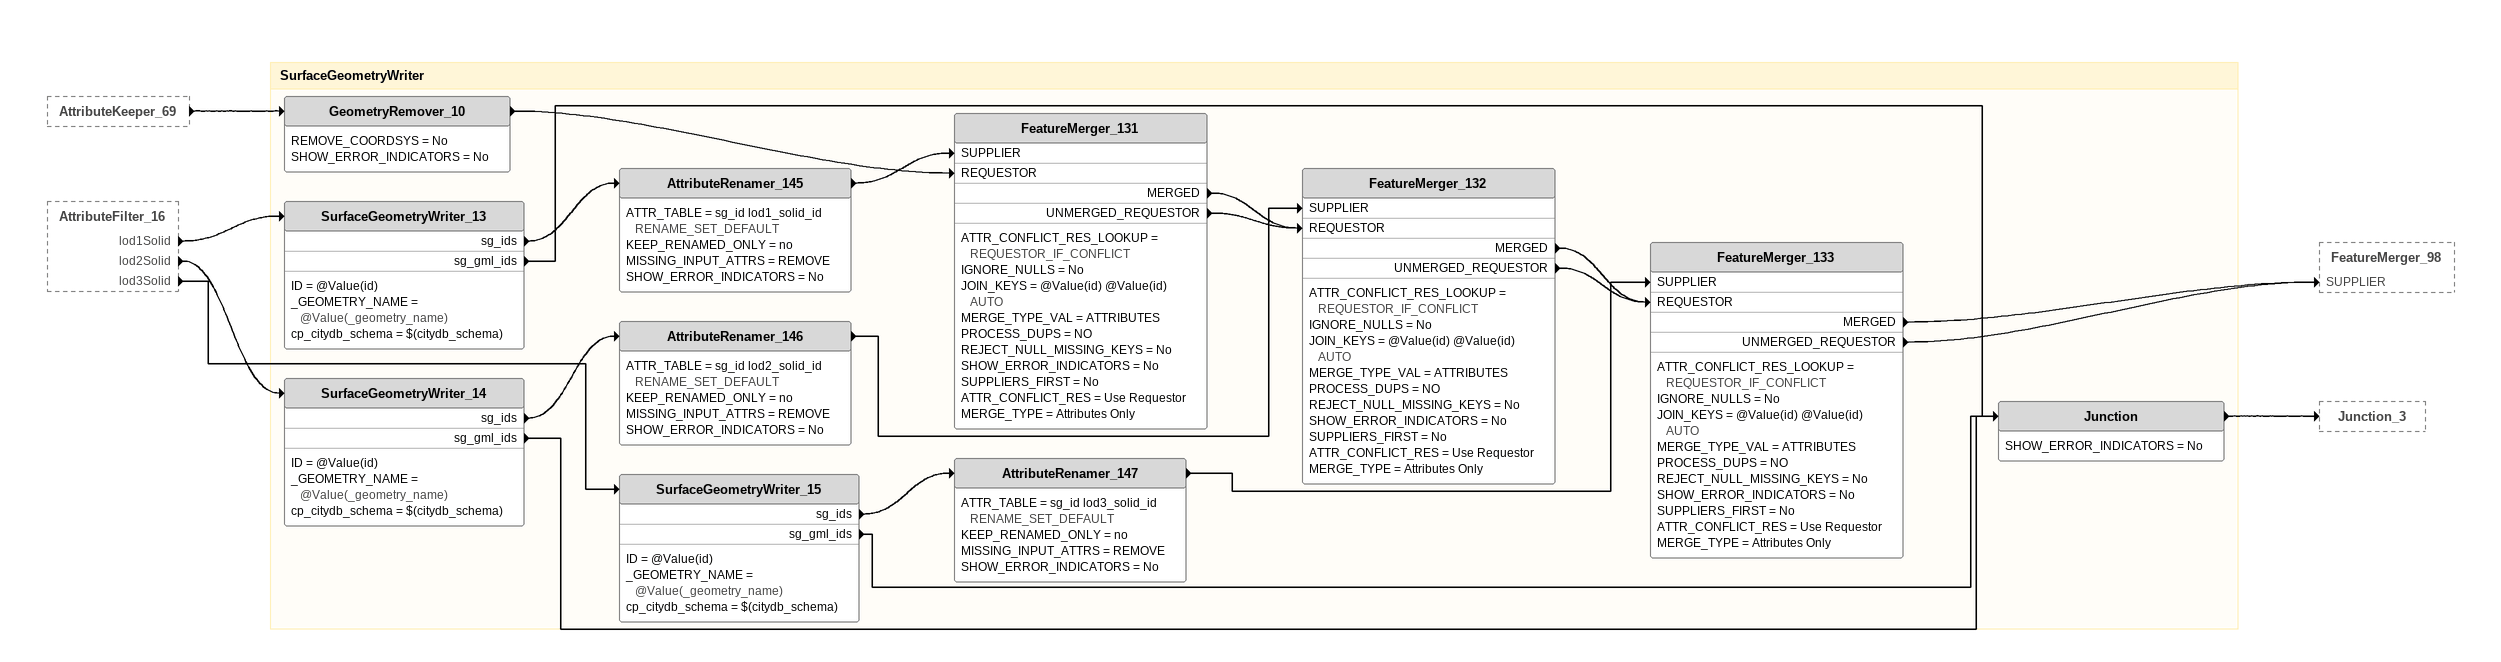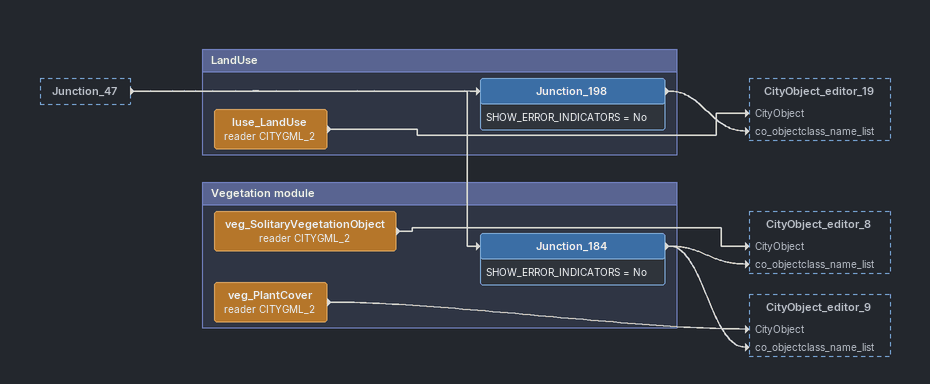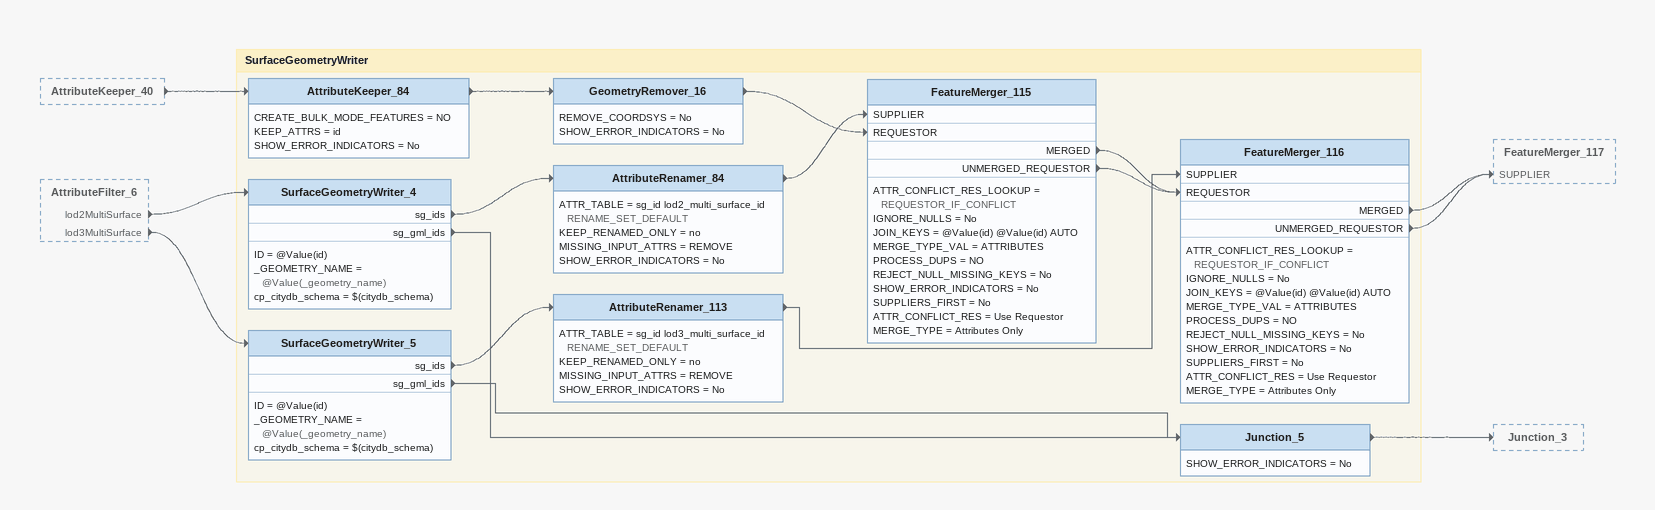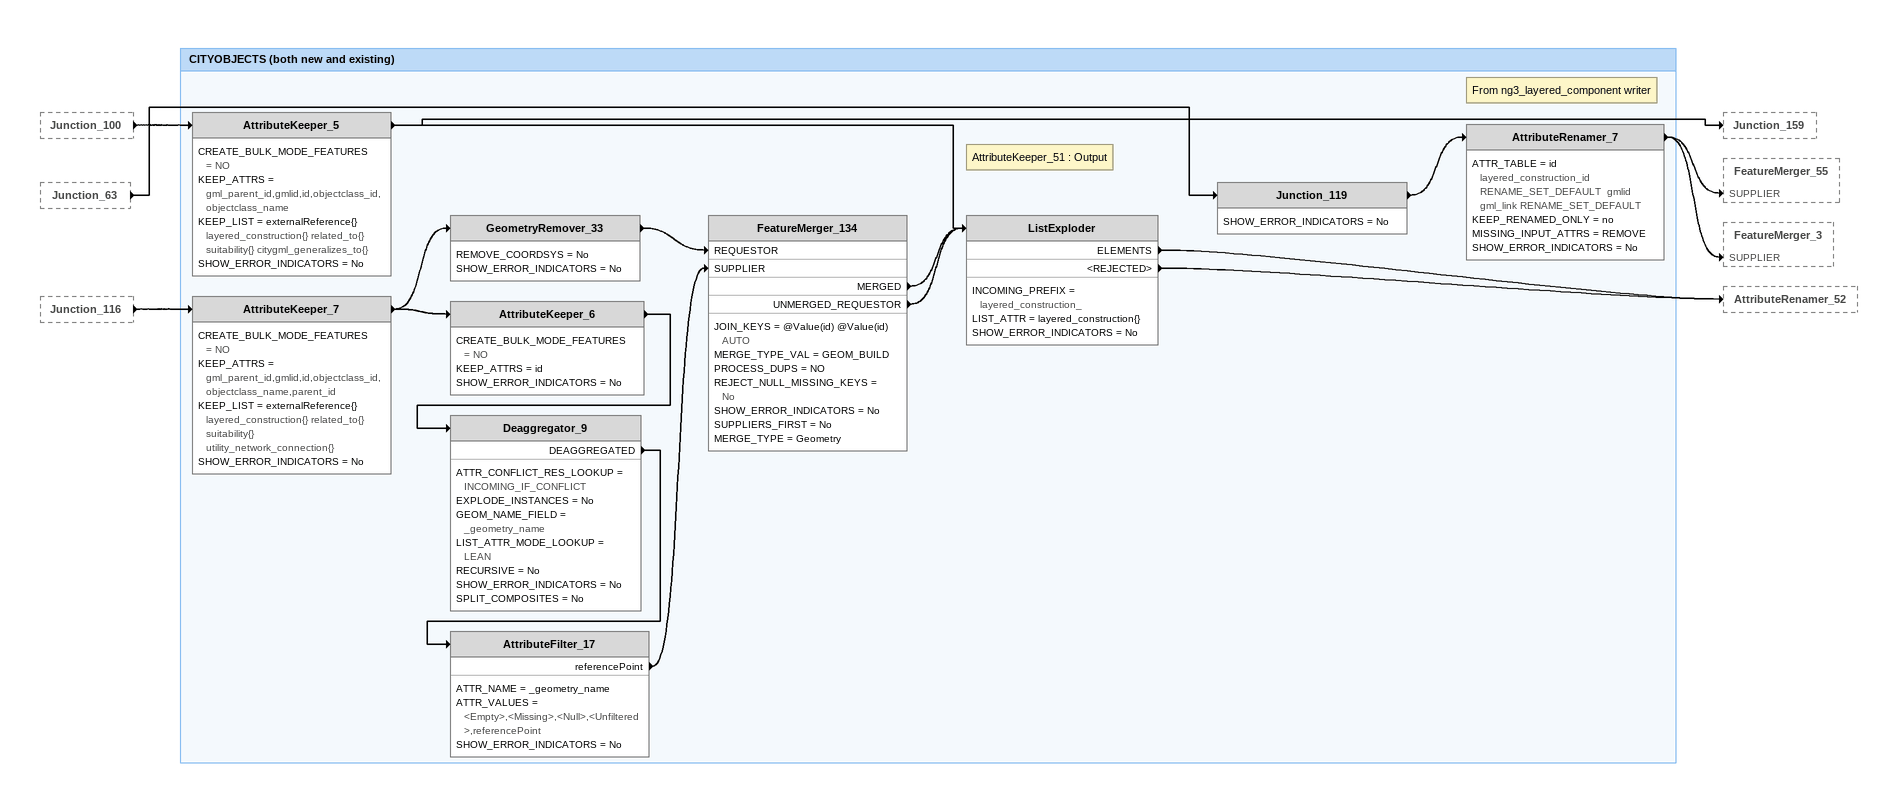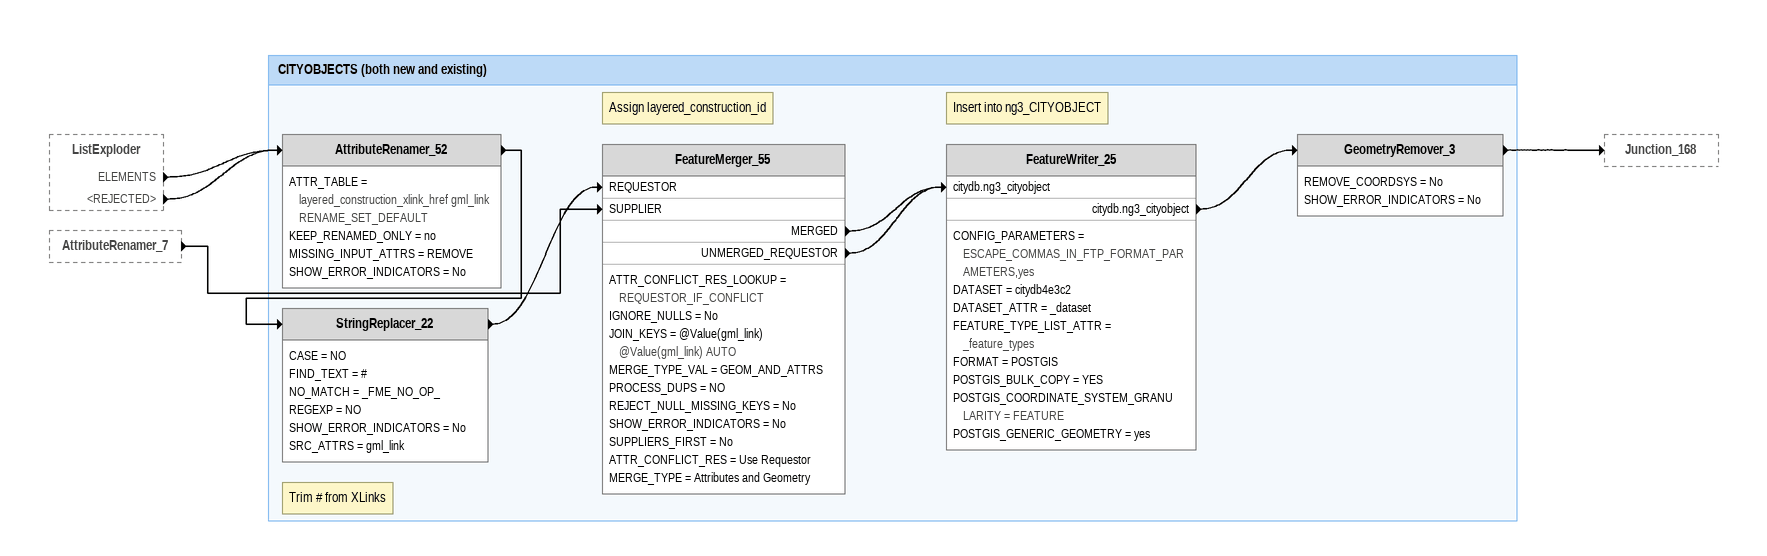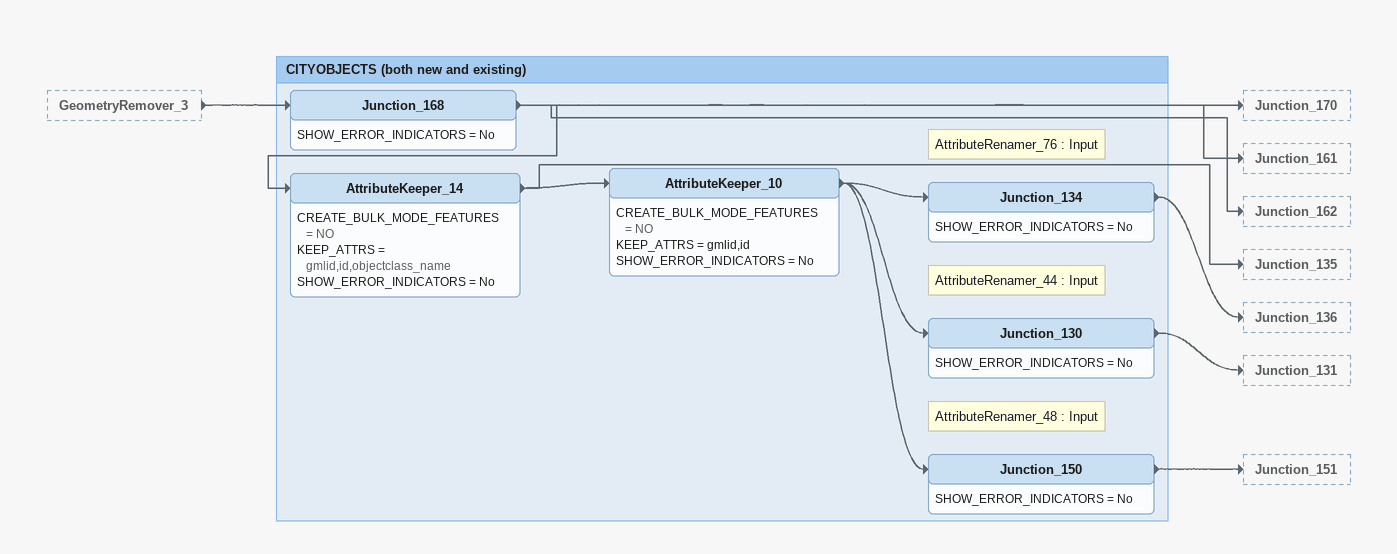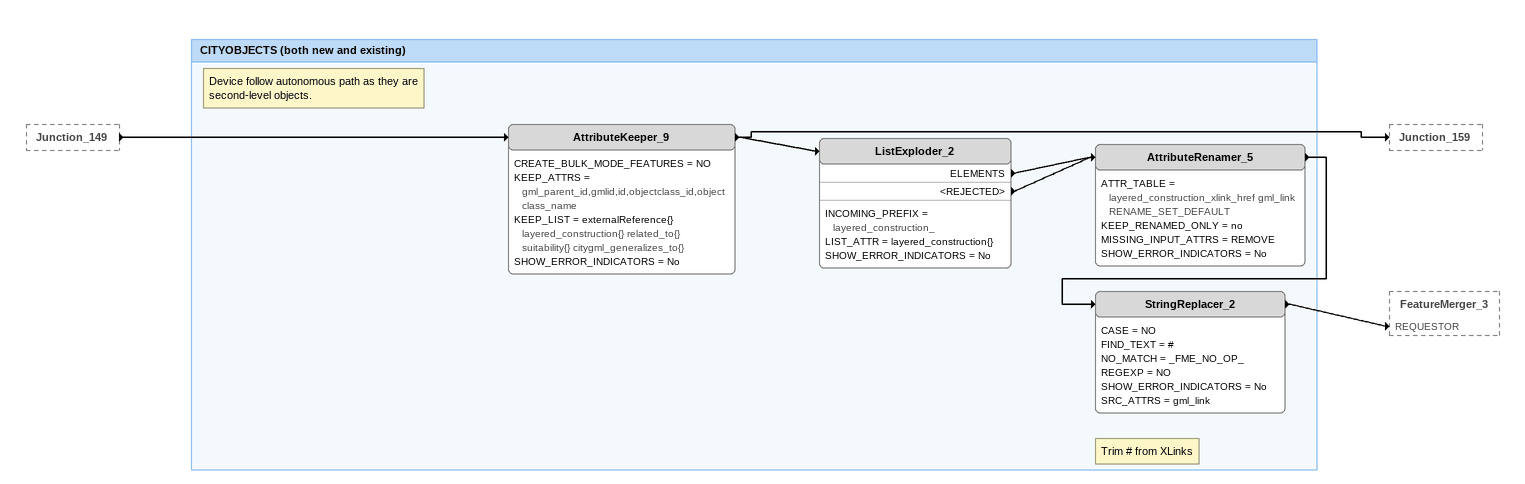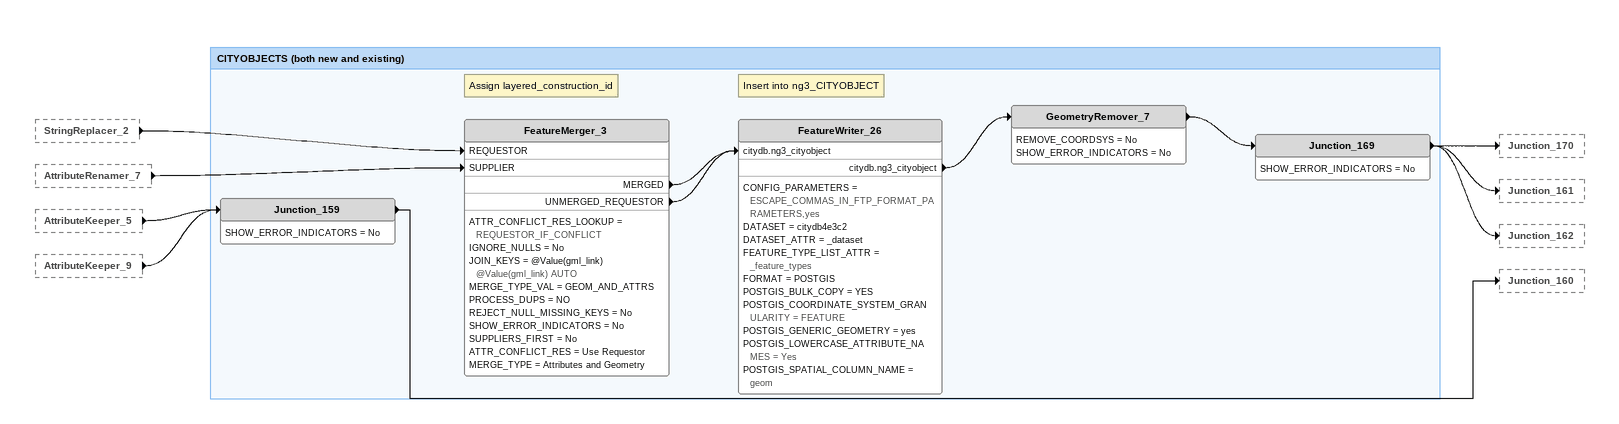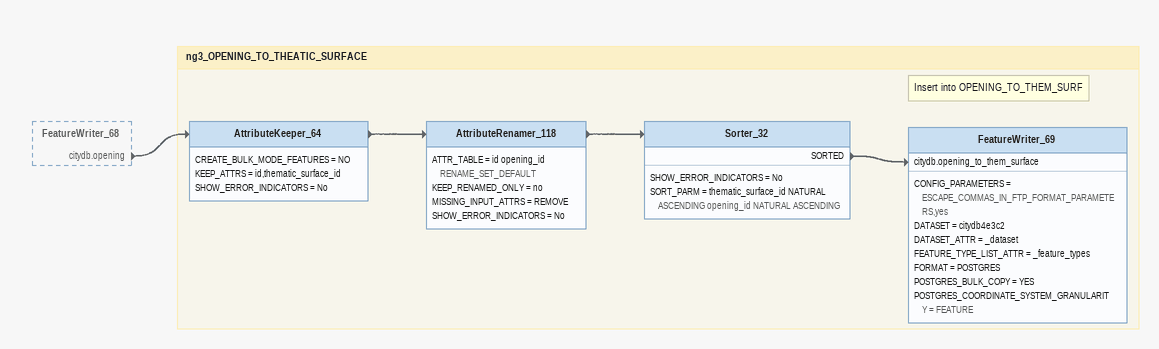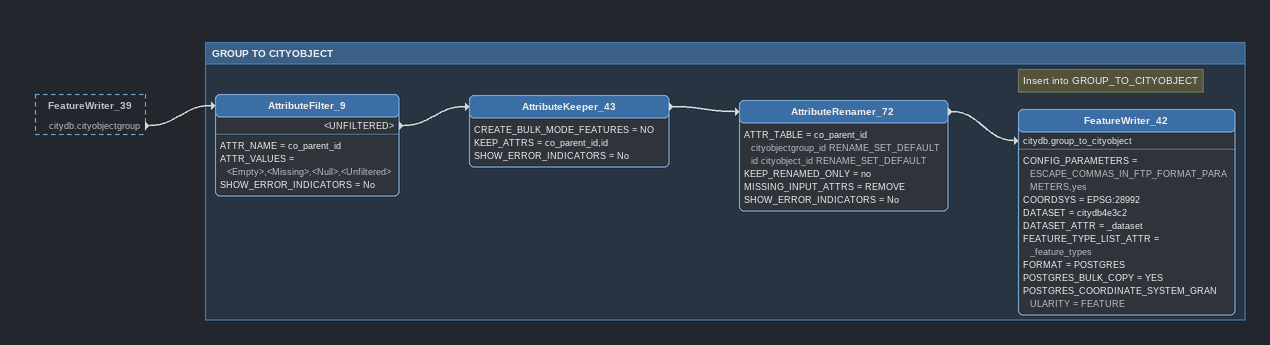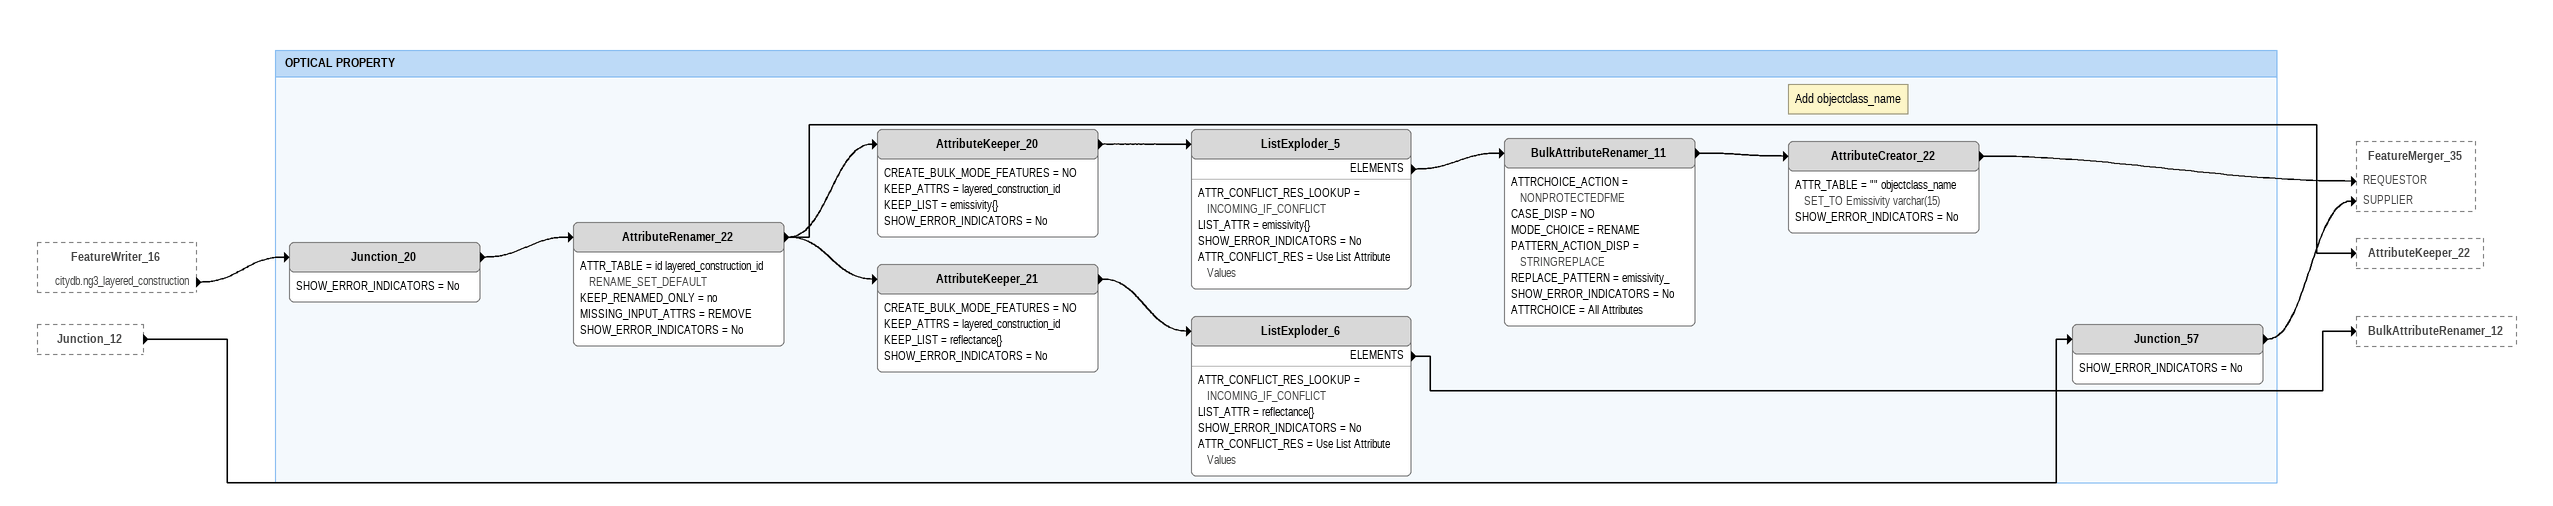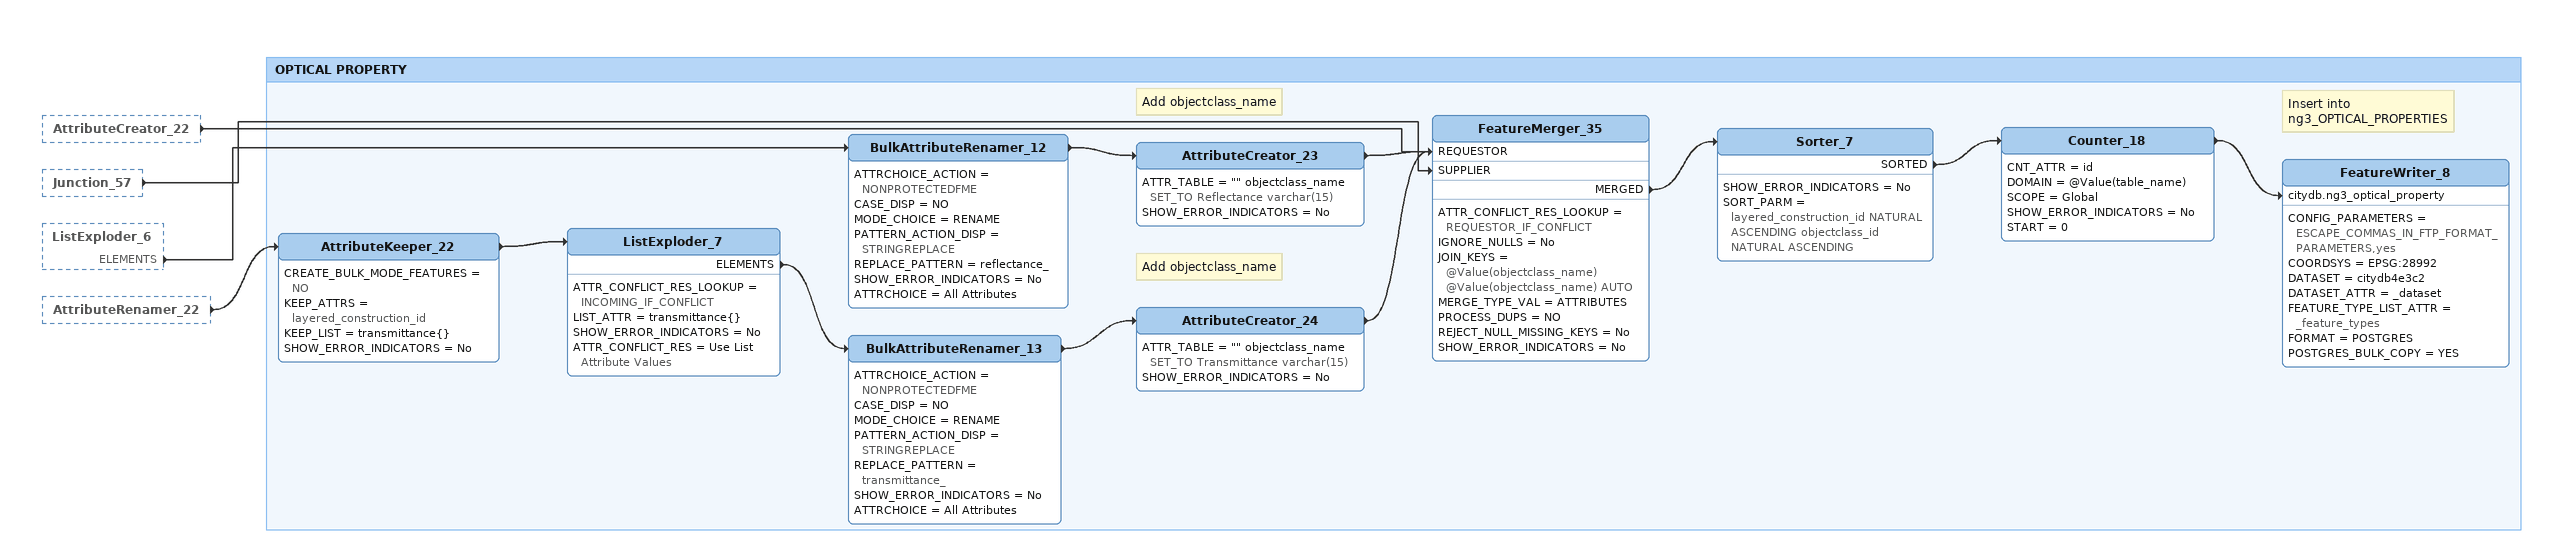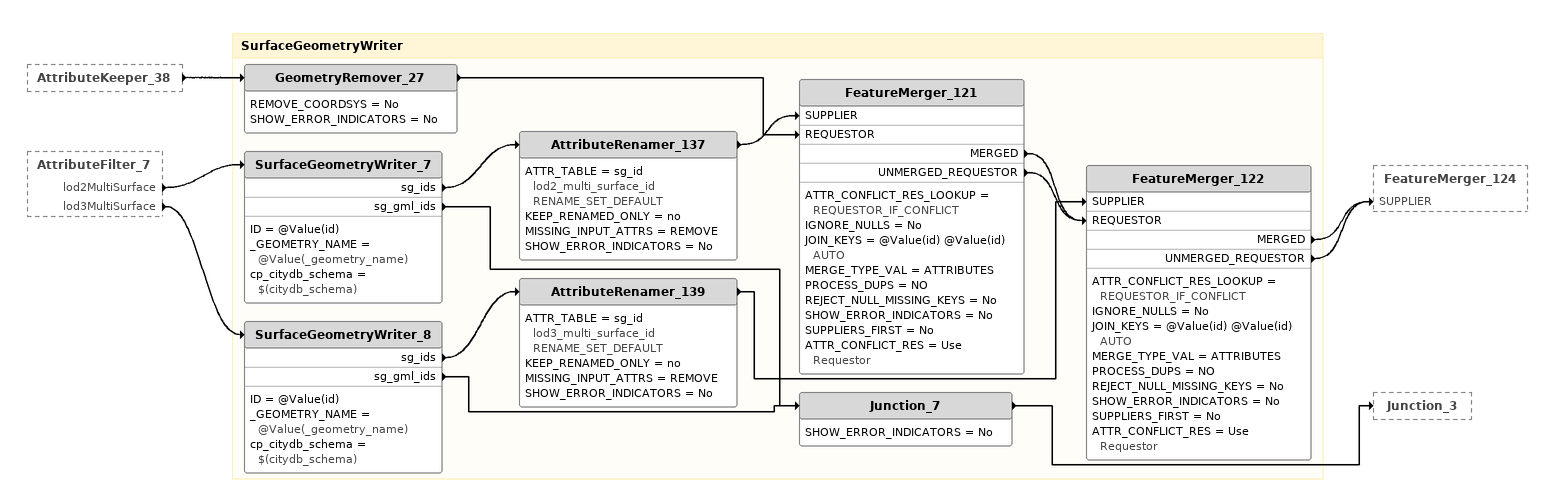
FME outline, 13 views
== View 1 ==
AttributeKeeper_69 [outside]
    -> GeometryRemover_10
AttributeFilter_16 [outside]
    lod1Solid -> SurfaceGeometryWriter_13
    lod2Solid -> SurfaceGeometryWriter_14
    lod3Solid -> SurfaceGeometryWriter_15

Bookmark: SurfaceGeometryWriter
SurfaceGeometryWriter_13
    ID = @Value(id)
    _GEOMETRY_NAME = @Value(_geometry_name)
    cp_citydb_schema = $(citydb_schema)
    sg_ids -> AttributeRenamer_145
    sg_gml_ids -> Junction
AttributeRenamer_145
    ATTR_TABLE = sg_id lod1_solid_id RENAME_SET_DEFAULT
    KEEP_RENAMED_ONLY = no
    MISSING_INPUT_ATTRS = REMOVE
    SHOW_ERROR_INDICATORS = No
    -> FeatureMerger_131 [SUPPLIER]
SurfaceGeometryWriter_14
    ID = @Value(id)
    _GEOMETRY_NAME = @Value(_geometry_name)
    cp_citydb_schema = $(citydb_schema)
    sg_ids -> AttributeRenamer_146
    sg_gml_ids -> Junction
AttributeRenamer_146
    ATTR_TABLE = sg_id lod2_solid_id RENAME_SET_DEFAULT
    KEEP_RENAMED_ONLY = no
    MISSING_INPUT_ATTRS = REMOVE
    SHOW_ERROR_INDICATORS = No
    -> FeatureMerger_132 [SUPPLIER]
SurfaceGeometryWriter_15
    ID = @Value(id)
    _GEOMETRY_NAME = @Value(_geometry_name)
    cp_citydb_schema = $(citydb_schema)
    sg_ids -> AttributeRenamer_147
    sg_gml_ids -> Junction
AttributeRenamer_147
    ATTR_TABLE = sg_id lod3_solid_id RENAME_SET_DEFAULT
    KEEP_RENAMED_ONLY = no
    MISSING_INPUT_ATTRS = REMOVE
    SHOW_ERROR_INDICATORS = No
    -> FeatureMerger_133 [SUPPLIER]
Junction
    SHOW_ERROR_INDICATORS = No
    -> Junction_3
GeometryRemover_10
    REMOVE_COORDSYS = No
    SHOW_ERROR_INDICATORS = No
    -> FeatureMerger_131 [REQUESTOR]
FeatureMerger_131
    ATTR_CONFLICT_RES_LOOKUP = REQUESTOR_IF_CONFLICT
    IGNORE_NULLS = No
    JOIN_KEYS = @Value(id) @Value(id) AUTO
    MERGE_TYPE_VAL = ATTRIBUTES
    PROCESS_DUPS = NO
    REJECT_NULL_MISSING_KEYS = No
    SHOW_ERROR_INDICATORS = No
    SUPPLIERS_FIRST = No
    ATTR_CONFLICT_RES = Use Requestor
    MERGE_TYPE = Attributes Only
    MERGED -> FeatureMerger_132 [REQUESTOR]
    UNMERGED_REQUESTOR -> FeatureMerger_132 [REQUESTOR]
FeatureMerger_132
    ATTR_CONFLICT_RES_LOOKUP = REQUESTOR_IF_CONFLICT
    IGNORE_NULLS = No
    JOIN_KEYS = @Value(id) @Value(id) AUTO
    MERGE_TYPE_VAL = ATTRIBUTES
    PROCESS_DUPS = NO
    REJECT_NULL_MISSING_KEYS = No
    SHOW_ERROR_INDICATORS = No
    SUPPLIERS_FIRST = No
    ATTR_CONFLICT_RES = Use Requestor
    MERGE_TYPE = Attributes Only
    MERGED -> FeatureMerger_133 [REQUESTOR]
    UNMERGED_REQUESTOR -> FeatureMerger_133 [REQUESTOR]
FeatureMerger_133
    ATTR_CONFLICT_RES_LOOKUP = REQUESTOR_IF_CONFLICT
    IGNORE_NULLS = No
    JOIN_KEYS = @Value(id) @Value(id) AUTO
    MERGE_TYPE_VAL = ATTRIBUTES
    PROCESS_DUPS = NO
    REJECT_NULL_MISSING_KEYS = No
    SHOW_ERROR_INDICATORS = No
    SUPPLIERS_FIRST = No
    ATTR_CONFLICT_RES = Use Requestor
    MERGE_TYPE = Attributes Only
    MERGED -> FeatureMerger_98 [SUPPLIER]
    UNMERGED_REQUESTOR -> FeatureMerger_98 [SUPPLIER]

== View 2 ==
Junction_47 [outside]
    -> Junction_184
    -> Junction_198

Bookmark: LandUse
Junction_198
    SHOW_ERROR_INDICATORS = No
    -> CityObject_editor_19 [co_objectclass_name_list]
luse_LandUse (reader CITYGML_2)
    -> CityObject_editor_19 [CityObject]

Bookmark: Vegetation module
Junction_184
    SHOW_ERROR_INDICATORS = No
    -> CityObject_editor_9 [co_objectclass_name_list]
    -> CityObject_editor_8 [co_objectclass_name_list]
veg_SolitaryVegetationObject (reader CITYGML_2)
    -> CityObject_editor_8 [CityObject]
veg_PlantCover (reader CITYGML_2)
    -> CityObject_editor_9 [CityObject]

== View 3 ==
AttributeKeeper_40 [outside]
    -> AttributeKeeper_84
AttributeFilter_6 [outside]
    lod2MultiSurface -> SurfaceGeometryWriter_4
    lod3MultiSurface -> SurfaceGeometryWriter_5

Bookmark: SurfaceGeometryWriter
SurfaceGeometryWriter_4
    ID = @Value(id)
    _GEOMETRY_NAME = @Value(_geometry_name)
    cp_citydb_schema = $(citydb_schema)
    sg_ids -> AttributeRenamer_84
    sg_gml_ids -> Junction_5
AttributeRenamer_84
    ATTR_TABLE = sg_id lod2_multi_surface_id RENAME_SET_DEFAULT
    KEEP_RENAMED_ONLY = no
    MISSING_INPUT_ATTRS = REMOVE
    SHOW_ERROR_INDICATORS = No
    -> FeatureMerger_115 [SUPPLIER]
SurfaceGeometryWriter_5
    ID = @Value(id)
    _GEOMETRY_NAME = @Value(_geometry_name)
    cp_citydb_schema = $(citydb_schema)
    sg_ids -> AttributeRenamer_113
    sg_gml_ids -> Junction_5
AttributeRenamer_113
    ATTR_TABLE = sg_id lod3_multi_surface_id RENAME_SET_DEFAULT
    KEEP_RENAMED_ONLY = no
    MISSING_INPUT_ATTRS = REMOVE
    SHOW_ERROR_INDICATORS = No
    -> FeatureMerger_116 [SUPPLIER]
Junction_5
    SHOW_ERROR_INDICATORS = No
    -> Junction_3
AttributeKeeper_84
    CREATE_BULK_MODE_FEATURES = NO
    KEEP_ATTRS = id
    SHOW_ERROR_INDICATORS = No
    -> GeometryRemover_16
GeometryRemover_16
    REMOVE_COORDSYS = No
    SHOW_ERROR_INDICATORS = No
    -> FeatureMerger_115 [REQUESTOR]
FeatureMerger_115
    ATTR_CONFLICT_RES_LOOKUP = REQUESTOR_IF_CONFLICT
    IGNORE_NULLS = No
    JOIN_KEYS = @Value(id) @Value(id) AUTO
    MERGE_TYPE_VAL = ATTRIBUTES
    PROCESS_DUPS = NO
    REJECT_NULL_MISSING_KEYS = No
    SHOW_ERROR_INDICATORS = No
    SUPPLIERS_FIRST = No
    ATTR_CONFLICT_RES = Use Requestor
    MERGE_TYPE = Attributes Only
    MERGED -> FeatureMerger_116 [REQUESTOR]
    UNMERGED_REQUESTOR -> FeatureMerger_116 [REQUESTOR]
FeatureMerger_116
    ATTR_CONFLICT_RES_LOOKUP = REQUESTOR_IF_CONFLICT
    IGNORE_NULLS = No
    JOIN_KEYS = @Value(id) @Value(id) AUTO
    MERGE_TYPE_VAL = ATTRIBUTES
    PROCESS_DUPS = NO
    REJECT_NULL_MISSING_KEYS = No
    SHOW_ERROR_INDICATORS = No
    SUPPLIERS_FIRST = No
    ATTR_CONFLICT_RES = Use Requestor
    MERGE_TYPE = Attributes Only
    MERGED -> FeatureMerger_117 [SUPPLIER]
    UNMERGED_REQUESTOR -> FeatureMerger_117 [SUPPLIER]

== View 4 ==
Junction_100 [outside]
    -> AttributeKeeper_5
Junction_63 [outside]
    -> Junction_119
Junction_116 [outside]
    -> AttributeKeeper_7

Bookmark: CITYOBJECTS (both new and existing)
Note: AttributeKeeper_51 : Output
Junction_119
    SHOW_ERROR_INDICATORS = No
    -> AttributeRenamer_7
Note: From ng3_layered_component writer
AttributeRenamer_7
    ATTR_TABLE = id layered_construction_id RENAME_SET_DEFAULT  gmlid gml_link RENAME_SET_DEFAULT
    KEEP_RENAMED_ONLY = no
    MISSING_INPUT_ATTRS = REMOVE
    SHOW_ERROR_INDICATORS = No
    -> FeatureMerger_55 [SUPPLIER]
    -> FeatureMerger_3 [SUPPLIER]
AttributeKeeper_5
    CREATE_BULK_MODE_FEATURES = NO
    KEEP_ATTRS = gml_parent_id,gmlid,id,objectclass_id,objectclass_name
    KEEP_LIST = externalReference{} layered_construction{} related_to{} suitability{} citygml_generalizes_to{}
    SHOW_ERROR_INDICATORS = No
    -> ListExploder
    -> Junction_159
AttributeKeeper_7
    CREATE_BULK_MODE_FEATURES = NO
    KEEP_ATTRS = gml_parent_id,gmlid,id,objectclass_id,objectclass_name,parent_id
    KEEP_LIST = externalReference{} layered_construction{} related_to{} suitability{} utility_network_connection{}
    SHOW_ERROR_INDICATORS = No
    -> GeometryRemover_33
    -> AttributeKeeper_6
GeometryRemover_33
    REMOVE_COORDSYS = No
    SHOW_ERROR_INDICATORS = No
    -> FeatureMerger_134 [REQUESTOR]
AttributeKeeper_6
    CREATE_BULK_MODE_FEATURES = NO
    KEEP_ATTRS = id
    SHOW_ERROR_INDICATORS = No
    -> Deaggregator_9
Deaggregator_9
    ATTR_CONFLICT_RES_LOOKUP = INCOMING_IF_CONFLICT
    EXPLODE_INSTANCES = No
    GEOM_NAME_FIELD = _geometry_name
    LIST_ATTR_MODE_LOOKUP = LEAN
    RECURSIVE = No
    SHOW_ERROR_INDICATORS = No
    SPLIT_COMPOSITES = No
    DEAGGREGATED -> AttributeFilter_17
AttributeFilter_17
    ATTR_NAME = _geometry_name
    ATTR_VALUES = <Empty>,<Missing>,<Null>,<Unfiltered>,referencePoint
    SHOW_ERROR_INDICATORS = No
    referencePoint -> FeatureMerger_134 [SUPPLIER]
FeatureMerger_134
    JOIN_KEYS = @Value(id) @Value(id) AUTO
    MERGE_TYPE_VAL = GEOM_BUILD
    PROCESS_DUPS = NO
    REJECT_NULL_MISSING_KEYS = No
    SHOW_ERROR_INDICATORS = No
    SUPPLIERS_FIRST = No
    MERGE_TYPE = Geometry
    MERGED -> ListExploder
    UNMERGED_REQUESTOR -> ListExploder
ListExploder
    INCOMING_PREFIX = layered_construction_
    LIST_ATTR = layered_construction{}
    SHOW_ERROR_INDICATORS = No
    ELEMENTS -> AttributeRenamer_52
    <REJECTED> -> AttributeRenamer_52

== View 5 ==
ListExploder [outside]
    ELEMENTS -> AttributeRenamer_52
    <REJECTED> -> AttributeRenamer_52
AttributeRenamer_7 [outside]
    -> FeatureMerger_55 [SUPPLIER]

Bookmark: CITYOBJECTS (both new and existing)
AttributeRenamer_52
    ATTR_TABLE = layered_construction_xlink_href gml_link RENAME_SET_DEFAULT
    KEEP_RENAMED_ONLY = no
    MISSING_INPUT_ATTRS = REMOVE
    SHOW_ERROR_INDICATORS = No
    -> StringReplacer_22
Note: Trim # from XLinks
StringReplacer_22
    CASE = NO
    FIND_TEXT = #
    NO_MATCH = _FME_NO_OP_
    REGEXP = NO
    SHOW_ERROR_INDICATORS = No
    SRC_ATTRS = gml_link
    -> FeatureMerger_55 [REQUESTOR]
Note: Assign layered_construction_id
FeatureMerger_55
    ATTR_CONFLICT_RES_LOOKUP = REQUESTOR_IF_CONFLICT
    IGNORE_NULLS = No
    JOIN_KEYS = @Value(gml_link) @Value(gml_link) AUTO
    MERGE_TYPE_VAL = GEOM_AND_ATTRS
    PROCESS_DUPS = NO
    REJECT_NULL_MISSING_KEYS = No
    SHOW_ERROR_INDICATORS = No
    SUPPLIERS_FIRST = No
    ATTR_CONFLICT_RES = Use Requestor
    MERGE_TYPE = Attributes and Geometry
    MERGED -> FeatureWriter_25 [citydb.ng3_cityobject]
    UNMERGED_REQUESTOR -> FeatureWriter_25 [citydb.ng3_cityobject]
Note: Insert into ng3_CITYOBJECT
FeatureWriter_25
    CONFIG_PARAMETERS = ESCAPE_COMMAS_IN_FTP_FORMAT_PARAMETERS,yes
    DATASET = citydb4e3c2
    DATASET_ATTR = _dataset
    FEATURE_TYPE_LIST_ATTR = _feature_types
    FORMAT = POSTGIS
    POSTGIS_BULK_COPY = YES
    POSTGIS_COORDINATE_SYSTEM_GRANULARITY = FEATURE
    POSTGIS_GENERIC_GEOMETRY = yes
    citydb.ng3_cityobject -> GeometryRemover_3
GeometryRemover_3
    REMOVE_COORDSYS = No
    SHOW_ERROR_INDICATORS = No
    -> Junction_168

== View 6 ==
GeometryRemover_3 [outside]
    -> Junction_168

Bookmark: CITYOBJECTS (both new and existing)
Junction_168
    SHOW_ERROR_INDICATORS = No
    -> Junction_170
    -> Junction_161
    -> Junction_162
    -> AttributeKeeper_14
AttributeKeeper_14
    CREATE_BULK_MODE_FEATURES = NO
    KEEP_ATTRS = gmlid,id,objectclass_name
    SHOW_ERROR_INDICATORS = No
    -> Junction_135
    -> AttributeKeeper_10
AttributeKeeper_10
    CREATE_BULK_MODE_FEATURES = NO
    KEEP_ATTRS = gmlid,id
    SHOW_ERROR_INDICATORS = No
    -> Junction_134
    -> Junction_130
    -> Junction_150
Note: AttributeRenamer_76 : Input
Junction_134
    SHOW_ERROR_INDICATORS = No
    -> Junction_136
Note: AttributeRenamer_44 : Input
Junction_130
    SHOW_ERROR_INDICATORS = No
    -> Junction_131
Note: AttributeRenamer_48 : Input
Junction_150
    SHOW_ERROR_INDICATORS = No
    -> Junction_151

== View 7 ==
Junction_149 [outside]
    -> AttributeKeeper_9

Bookmark: CITYOBJECTS (both new and existing)
Note: Device follow autonomous path as they are second-level objects.
AttributeKeeper_9
    CREATE_BULK_MODE_FEATURES = NO
    KEEP_ATTRS = gml_parent_id,gmlid,id,objectclass_id,objectclass_name
    KEEP_LIST = externalReference{} layered_construction{} related_to{} suitability{} citygml_generalizes_to{}
    SHOW_ERROR_INDICATORS = No
    -> ListExploder_2
    -> Junction_159
ListExploder_2
    INCOMING_PREFIX = layered_construction_
    LIST_ATTR = layered_construction{}
    SHOW_ERROR_INDICATORS = No
    ELEMENTS -> AttributeRenamer_5
    <REJECTED> -> AttributeRenamer_5
AttributeRenamer_5
    ATTR_TABLE = layered_construction_xlink_href gml_link RENAME_SET_DEFAULT
    KEEP_RENAMED_ONLY = no
    MISSING_INPUT_ATTRS = REMOVE
    SHOW_ERROR_INDICATORS = No
    -> StringReplacer_2
Note: Trim # from XLinks
StringReplacer_2
    CASE = NO
    FIND_TEXT = #
    NO_MATCH = _FME_NO_OP_
    REGEXP = NO
    SHOW_ERROR_INDICATORS = No
    SRC_ATTRS = gml_link
    -> FeatureMerger_3 [REQUESTOR]

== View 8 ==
StringReplacer_2 [outside]
    -> FeatureMerger_3 [REQUESTOR]
AttributeRenamer_7 [outside]
    -> FeatureMerger_3 [SUPPLIER]
AttributeKeeper_5 [outside]
    -> Junction_159
AttributeKeeper_9 [outside]
    -> Junction_159

Bookmark: CITYOBJECTS (both new and existing)
Note: Assign layered_construction_id
FeatureMerger_3
    ATTR_CONFLICT_RES_LOOKUP = REQUESTOR_IF_CONFLICT
    IGNORE_NULLS = No
    JOIN_KEYS = @Value(gml_link) @Value(gml_link) AUTO
    MERGE_TYPE_VAL = GEOM_AND_ATTRS
    PROCESS_DUPS = NO
    REJECT_NULL_MISSING_KEYS = No
    SHOW_ERROR_INDICATORS = No
    SUPPLIERS_FIRST = No
    ATTR_CONFLICT_RES = Use Requestor
    MERGE_TYPE = Attributes and Geometry
    MERGED -> FeatureWriter_26 [citydb.ng3_cityobject]
    UNMERGED_REQUESTOR -> FeatureWriter_26 [citydb.ng3_cityobject]
Note: Insert into ng3_CITYOBJECT
FeatureWriter_26
    CONFIG_PARAMETERS = ESCAPE_COMMAS_IN_FTP_FORMAT_PARAMETERS,yes
    DATASET = citydb4e3c2
    DATASET_ATTR = _dataset
    FEATURE_TYPE_LIST_ATTR = _feature_types
    FORMAT = POSTGIS
    POSTGIS_BULK_COPY = YES
    POSTGIS_COORDINATE_SYSTEM_GRANULARITY = FEATURE
    POSTGIS_GENERIC_GEOMETRY = yes
    POSTGIS_LOWERCASE_ATTRIBUTE_NAMES = Yes
    POSTGIS_SPATIAL_COLUMN_NAME = geom
    citydb.ng3_cityobject -> GeometryRemover_7
GeometryRemover_7
    REMOVE_COORDSYS = No
    SHOW_ERROR_INDICATORS = No
    -> Junction_169
Junction_169
    SHOW_ERROR_INDICATORS = No
    -> Junction_170
    -> Junction_161
    -> Junction_162
Junction_159
    SHOW_ERROR_INDICATORS = No
    -> Junction_160

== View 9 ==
FeatureWriter_68 [outside]
    citydb.opening -> AttributeKeeper_64

Bookmark: ng3_OPENING_TO_THEATIC_SURFACE
AttributeKeeper_64
    CREATE_BULK_MODE_FEATURES = NO
    KEEP_ATTRS = id,thematic_surface_id
    SHOW_ERROR_INDICATORS = No
    -> AttributeRenamer_118
AttributeRenamer_118
    ATTR_TABLE = id opening_id RENAME_SET_DEFAULT
    KEEP_RENAMED_ONLY = no
    MISSING_INPUT_ATTRS = REMOVE
    SHOW_ERROR_INDICATORS = No
    -> Sorter_32
Sorter_32
    SHOW_ERROR_INDICATORS = No
    SORT_PARM = thematic_surface_id NATURAL ASCENDING opening_id NATURAL ASCENDING
    SORTED -> FeatureWriter_69 [citydb.opening_to_them_surface]
Note: Insert into OPENING_TO_THEM_SURF
FeatureWriter_69
    CONFIG_PARAMETERS = ESCAPE_COMMAS_IN_FTP_FORMAT_PARAMETERS,yes
    DATASET = citydb4e3c2
    DATASET_ATTR = _dataset
    FEATURE_TYPE_LIST_ATTR = _feature_types
    FORMAT = POSTGRES
    POSTGRES_BULK_COPY = YES
    POSTGRES_COORDINATE_SYSTEM_GRANULARITY = FEATURE

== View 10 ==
FeatureWriter_39 [outside]
    citydb.cityobjectgroup -> AttributeFilter_9

Bookmark: GROUP TO CITYOBJECT
AttributeFilter_9
    ATTR_NAME = co_parent_id
    ATTR_VALUES = <Empty>,<Missing>,<Null>,<Unfiltered>
    SHOW_ERROR_INDICATORS = No
    <UNFILTERED> -> AttributeKeeper_43
AttributeKeeper_43
    CREATE_BULK_MODE_FEATURES = NO
    KEEP_ATTRS = co_parent_id,id
    SHOW_ERROR_INDICATORS = No
    -> AttributeRenamer_72
AttributeRenamer_72
    ATTR_TABLE = co_parent_id cityobjectgroup_id RENAME_SET_DEFAULT  id cityobject_id RENAME_SET_DEFAULT
    KEEP_RENAMED_ONLY = no
    MISSING_INPUT_ATTRS = REMOVE
    SHOW_ERROR_INDICATORS = No
    -> FeatureWriter_42 [citydb.group_to_cityobject]
Note: Insert into GROUP_TO_CITYOBJECT
FeatureWriter_42
    CONFIG_PARAMETERS = ESCAPE_COMMAS_IN_FTP_FORMAT_PARAMETERS,yes
    COORDSYS = EPSG:28992
    DATASET = citydb4e3c2
    DATASET_ATTR = _dataset
    FEATURE_TYPE_LIST_ATTR = _feature_types
    FORMAT = POSTGRES
    POSTGRES_BULK_COPY = YES
    POSTGRES_COORDINATE_SYSTEM_GRANULARITY = FEATURE

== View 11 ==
FeatureWriter_16 [outside]
    citydb.ng3_layered_construction -> Junction_20
Junction_12 [outside]
    -> Junction_57

Bookmark: OPTICAL PROPERTY
Junction_57
    SHOW_ERROR_INDICATORS = No
    -> FeatureMerger_35 [SUPPLIER]
Junction_20
    SHOW_ERROR_INDICATORS = No
    -> AttributeRenamer_22
AttributeRenamer_22
    ATTR_TABLE = id layered_construction_id RENAME_SET_DEFAULT
    KEEP_RENAMED_ONLY = no
    MISSING_INPUT_ATTRS = REMOVE
    SHOW_ERROR_INDICATORS = No
    -> AttributeKeeper_20
    -> AttributeKeeper_21
    -> AttributeKeeper_22
AttributeKeeper_20
    CREATE_BULK_MODE_FEATURES = NO
    KEEP_ATTRS = layered_construction_id
    KEEP_LIST = emissivity{}
    SHOW_ERROR_INDICATORS = No
    -> ListExploder_5
ListExploder_5
    ATTR_CONFLICT_RES_LOOKUP = INCOMING_IF_CONFLICT
    LIST_ATTR = emissivity{}
    SHOW_ERROR_INDICATORS = No
    ATTR_CONFLICT_RES = Use List Attribute Values
    ELEMENTS -> BulkAttributeRenamer_11
BulkAttributeRenamer_11
    ATTRCHOICE_ACTION = NONPROTECTEDFME
    CASE_DISP = NO
    MODE_CHOICE = RENAME
    PATTERN_ACTION_DISP = STRINGREPLACE
    REPLACE_PATTERN = emissivity_
    SHOW_ERROR_INDICATORS = No
    ATTRCHOICE = All Attributes
    -> AttributeCreator_22
Note: Add objectclass_name
AttributeCreator_22
    ATTR_TABLE = "" objectclass_name SET_TO Emissivity varchar(15)
    SHOW_ERROR_INDICATORS = No
    -> FeatureMerger_35 [REQUESTOR]
AttributeKeeper_21
    CREATE_BULK_MODE_FEATURES = NO
    KEEP_ATTRS = layered_construction_id
    KEEP_LIST = reflectance{}
    SHOW_ERROR_INDICATORS = No
    -> ListExploder_6
ListExploder_6
    ATTR_CONFLICT_RES_LOOKUP = INCOMING_IF_CONFLICT
    LIST_ATTR = reflectance{}
    SHOW_ERROR_INDICATORS = No
    ATTR_CONFLICT_RES = Use List Attribute Values
    ELEMENTS -> BulkAttributeRenamer_12

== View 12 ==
AttributeCreator_22 [outside]
    -> FeatureMerger_35 [REQUESTOR]
Junction_57 [outside]
    -> FeatureMerger_35 [SUPPLIER]
ListExploder_6 [outside]
    ELEMENTS -> BulkAttributeRenamer_12
AttributeRenamer_22 [outside]
    -> AttributeKeeper_22

Bookmark: OPTICAL PROPERTY
BulkAttributeRenamer_12
    ATTRCHOICE_ACTION = NONPROTECTEDFME
    CASE_DISP = NO
    MODE_CHOICE = RENAME
    PATTERN_ACTION_DISP = STRINGREPLACE
    REPLACE_PATTERN = reflectance_
    SHOW_ERROR_INDICATORS = No
    ATTRCHOICE = All Attributes
    -> AttributeCreator_23
Note: Add objectclass_name
AttributeCreator_23
    ATTR_TABLE = "" objectclass_name SET_TO Reflectance varchar(15)
    SHOW_ERROR_INDICATORS = No
    -> FeatureMerger_35 [REQUESTOR]
AttributeKeeper_22
    CREATE_BULK_MODE_FEATURES = NO
    KEEP_ATTRS = layered_construction_id
    KEEP_LIST = transmittance{}
    SHOW_ERROR_INDICATORS = No
    -> ListExploder_7
ListExploder_7
    ATTR_CONFLICT_RES_LOOKUP = INCOMING_IF_CONFLICT
    LIST_ATTR = transmittance{}
    SHOW_ERROR_INDICATORS = No
    ATTR_CONFLICT_RES = Use List Attribute Values
    ELEMENTS -> BulkAttributeRenamer_13
BulkAttributeRenamer_13
    ATTRCHOICE_ACTION = NONPROTECTEDFME
    CASE_DISP = NO
    MODE_CHOICE = RENAME
    PATTERN_ACTION_DISP = STRINGREPLACE
    REPLACE_PATTERN = transmittance_
    SHOW_ERROR_INDICATORS = No
    ATTRCHOICE = All Attributes
    -> AttributeCreator_24
Note: Add objectclass_name
AttributeCreator_24
    ATTR_TABLE = "" objectclass_name SET_TO Transmittance varchar(15)
    SHOW_ERROR_INDICATORS = No
    -> FeatureMerger_35 [REQUESTOR]
FeatureMerger_35
    ATTR_CONFLICT_RES_LOOKUP = REQUESTOR_IF_CONFLICT
    IGNORE_NULLS = No
    JOIN_KEYS = @Value(objectclass_name) @Value(objectclass_name) AUTO
    MERGE_TYPE_VAL = ATTRIBUTES
    PROCESS_DUPS = NO
    REJECT_NULL_MISSING_KEYS = No
    SHOW_ERROR_INDICATORS = No
    MERGED -> Sorter_7
Sorter_7
    SHOW_ERROR_INDICATORS = No
    SORT_PARM = layered_construction_id NATURAL ASCENDING objectclass_id NATURAL ASCENDING
    SORTED -> Counter_18
Counter_18
    CNT_ATTR = id
    DOMAIN = @Value(table_name)
    SCOPE = Global
    SHOW_ERROR_INDICATORS = No
    START = 0
    -> FeatureWriter_8 [citydb.ng3_optical_property]
Note: Insert into ng3_OPTICAL_PROPERTIES
FeatureWriter_8
    CONFIG_PARAMETERS = ESCAPE_COMMAS_IN_FTP_FORMAT_PARAMETERS,yes
    COORDSYS = EPSG:28992
    DATASET = citydb4e3c2
    DATASET_ATTR = _dataset
    FEATURE_TYPE_LIST_ATTR = _feature_types
    FORMAT = POSTGRES
    POSTGRES_BULK_COPY = YES

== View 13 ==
AttributeKeeper_38 [outside]
    -> GeometryRemover_27
AttributeFilter_7 [outside]
    lod2MultiSurface -> SurfaceGeometryWriter_7
    lod3MultiSurface -> SurfaceGeometryWriter_8

Bookmark: SurfaceGeometryWriter
SurfaceGeometryWriter_7
    ID = @Value(id)
    _GEOMETRY_NAME = @Value(_geometry_name)
    cp_citydb_schema = $(citydb_schema)
    sg_ids -> AttributeRenamer_137
    sg_gml_ids -> Junction_7
AttributeRenamer_137
    ATTR_TABLE = sg_id lod2_multi_surface_id RENAME_SET_DEFAULT
    KEEP_RENAMED_ONLY = no
    MISSING_INPUT_ATTRS = REMOVE
    SHOW_ERROR_INDICATORS = No
    -> FeatureMerger_121 [SUPPLIER]
SurfaceGeometryWriter_8
    ID = @Value(id)
    _GEOMETRY_NAME = @Value(_geometry_name)
    cp_citydb_schema = $(citydb_schema)
    sg_ids -> AttributeRenamer_139
    sg_gml_ids -> Junction_7
AttributeRenamer_139
    ATTR_TABLE = sg_id lod3_multi_surface_id RENAME_SET_DEFAULT
    KEEP_RENAMED_ONLY = no
    MISSING_INPUT_ATTRS = REMOVE
    SHOW_ERROR_INDICATORS = No
    -> FeatureMerger_122 [SUPPLIER]
Junction_7
    SHOW_ERROR_INDICATORS = No
    -> Junction_3
GeometryRemover_27
    REMOVE_COORDSYS = No
    SHOW_ERROR_INDICATORS = No
    -> FeatureMerger_121 [REQUESTOR]
FeatureMerger_121
    ATTR_CONFLICT_RES_LOOKUP = REQUESTOR_IF_CONFLICT
    IGNORE_NULLS = No
    JOIN_KEYS = @Value(id) @Value(id) AUTO
    MERGE_TYPE_VAL = ATTRIBUTES
    PROCESS_DUPS = NO
    REJECT_NULL_MISSING_KEYS = No
    SHOW_ERROR_INDICATORS = No
    SUPPLIERS_FIRST = No
    ATTR_CONFLICT_RES = Use Requestor
    MERGED -> FeatureMerger_122 [REQUESTOR]
    UNMERGED_REQUESTOR -> FeatureMerger_122 [REQUESTOR]
FeatureMerger_122
    ATTR_CONFLICT_RES_LOOKUP = REQUESTOR_IF_CONFLICT
    IGNORE_NULLS = No
    JOIN_KEYS = @Value(id) @Value(id) AUTO
    MERGE_TYPE_VAL = ATTRIBUTES
    PROCESS_DUPS = NO
    REJECT_NULL_MISSING_KEYS = No
    SHOW_ERROR_INDICATORS = No
    SUPPLIERS_FIRST = No
    ATTR_CONFLICT_RES = Use Requestor
    MERGED -> FeatureMerger_124 [SUPPLIER]
    UNMERGED_REQUESTOR -> FeatureMerger_124 [SUPPLIER]
